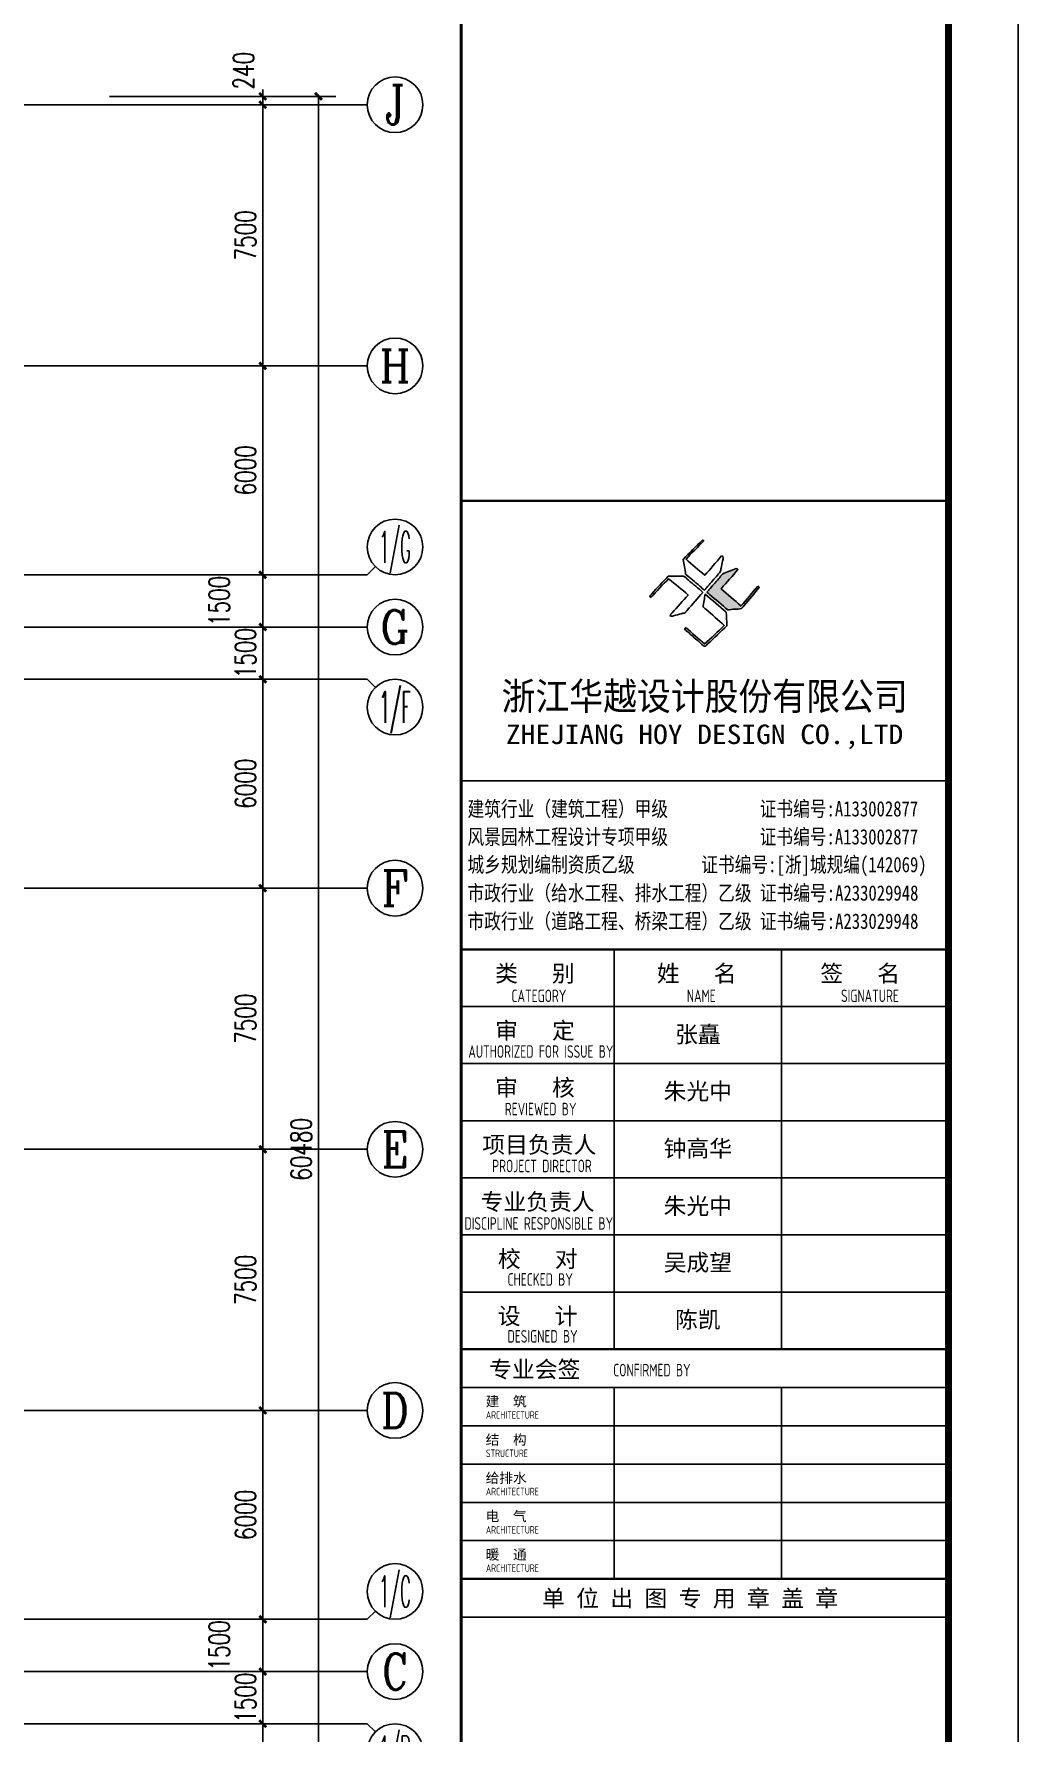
# Model space of a CAD drawing. Extents: x 12811826 to 27008858, y -1172757 to 50528.
# Drawn here: x 13510111 to 13538385, y -531480 to -482709 of the extents above; entities that cross this region are included whole.
import ezdxf
from ezdxf.enums import TextEntityAlignment as Align

# ---------------------------------------------------------------- set-up
doc = ezdxf.new("R2010")
doc.units = 0
doc.header["$LTSCALE"] = 1000
doc.header["$MEASUREMENT"] = 0
doc.linetypes.add('DOTE', pattern=[2.42, 2, -0.2, 0.02, -0.2])
for name, color, linetype in [('AXIS', 3, 'Continuous'), ('AXIS_TEXT', 7, 'Continuous'), ('DOTE', 8, 'DOTE'), ('PUB_TITLE', 4, 'Continuous'), ('TK', 4, 'Continuous')]:
    doc.layers.add(name, color=color, linetype=linetype)
doc.styles.add('-宋体', font='', dxfattribs={"width": 0.8})
doc.styles.add('_TCH_AXIS', font='COMPLEX', dxfattribs={"bigfont": 'GBCBIG'})
doc.styles.add('_TCH_DIM_T3', font='SIMPLEX', dxfattribs={"width": 0.705882, "bigfont": 'GBCBIG'})
doc.styles.add('COMPLEX', font='COMPLEX')
doc.styles.add('HT', font='simhei.ttf', dxfattribs={"width": 0.8})
doc.styles.add('TSSD_REIN', font='tssdeng.shx', dxfattribs={"width": 0.7, "bigfont": 'tssdchn.shx'})
doc.styles.add('图签宋体', font='', dxfattribs={"height": 300})
doc.styles.add('图签黑体', font='simhei.ttf', dxfattribs={"height": 550})
doc.styles.get('-宋体').set_extended_font_data('SimSun')
doc.styles.get('图签宋体').set_extended_font_data('NSimSun')
doc.dimstyles.new('_TCH_ARCH&&200', dxfattribs={"dimtxt": 595, "dimasz": 200, "dimexe": 500, "dimexo": 600, "dimgap": 200, "dimtad": 1, "dimdec": 0, "dimzin": 0, "dimdsep": 46, "dimtxsty": '_TCH_DIM_T3', "dimblk": 'ARCHTICK', "dimcen": 0.09, "dimclrt": 7, "dimazin": 2, "dimtfac": 1, "dimtdec": 0, "dimtix": 1, "dimtmove": 2, "dimatfit": 3, "dimfxl": 0, "dimtolj": 1, "dimtzin": 0, "dimarcsym": 0})

# ---------------------------------------------------------------- blocks, each defined once
blk = doc.blocks.new('_AXISO')
blk.add_circle((0, 0), 0.5)
at = {"layer": 'AXIS_TEXT', "style": 'COMPLEX', "width": 1.041667}
blk.add_attdef('A', text='', height=0.56, dxfattribs=at).set_placement((-0.25, -0.28), (0.25, -0.28), align=Align.FIT)
blk = doc.blocks.new('A$C053D6479')
at = {"layer": 'PUB_TITLE'}
h = blk.add_hatch(color=256, dxfattribs=at)
h.dxf.hatch_style = 1
edge = h.paths.add_edge_path()
edge.add_spline(control_points=[(1026, 827), (1105, 920), (1188, 1008), (1266, 1102)], knot_values=[13, 13, 13, 13, 14, 14, 14, 14], degree=3, periodic=0)
edge.add_spline(control_points=[(1266, 1102), (1258, 1111), (1249, 1119), (1239, 1116)], knot_values=[12, 12, 12, 12, 13, 13, 13, 13], degree=3, periodic=0)
edge.add_spline(control_points=[(1239, 1116), (1210, 1107), (1179, 1092), (1144, 1077)], knot_values=[11, 11, 11, 11, 12, 12, 12, 12], degree=3, periodic=0)
edge.add_spline(control_points=[(1144, 1077), (1109, 1063), (1069, 1053), (1047, 1038)], knot_values=[10, 10, 10, 10, 11, 11, 11, 11], degree=3, periodic=0)
edge.add_spline(control_points=[(1047, 1038), (1028, 1026), (1007, 992), (991, 972)], knot_values=[9, 9, 9, 9, 10, 10, 10, 10], degree=3, periodic=0)
edge.add_spline(control_points=[(991, 972), (942, 913), (899, 868), (849, 810)], knot_values=[8, 8, 8, 8, 9, 9, 9, 9], degree=3, periodic=0)
edge.add_spline(control_points=[(849, 810), (842, 801), (822, 776), (822, 775)], knot_values=[7, 7, 7, 7, 8, 8, 8, 8], degree=3, periodic=0)
edge.add_spline(control_points=[(822, 775), (823, 771), (848, 752), (859, 744)], knot_values=[6, 6, 6, 6, 7, 7, 7, 7], degree=3, periodic=0)
edge.add_spline(control_points=[(859, 744), (949, 670), (1035, 592), (1122, 521)], knot_values=[5, 5, 5, 5, 6, 6, 6, 6], degree=3, periodic=0)
edge.add_spline(control_points=[(1122, 521), (1153, 527), (1185, 530), (1217, 533)], knot_values=[4, 4, 4, 4, 5, 5, 5, 5], degree=3, periodic=0)
edge.add_spline(control_points=[(1217, 533), (1246, 535), (1293, 532), (1316, 542)], knot_values=[3, 3, 3, 3, 4, 4, 4, 4], degree=3, periodic=0)
edge.add_spline(control_points=[(1316, 542), (1327, 547), (1338, 565), (1349, 579)], knot_values=[2, 2, 2, 2, 3, 3, 3, 3], degree=3, periodic=0)
edge.add_spline(control_points=[(1349, 579), (1423, 670), (1507, 759), (1572, 848)], knot_values=[1, 1, 1, 1, 2, 2, 2, 2], degree=3, periodic=0)
edge.add_spline(control_points=[(1572, 848), (1564, 852), (1561, 861), (1551, 862)], knot_values=[0, 0, 0, 0, 1, 1, 1, 1], degree=3, periodic=0)
edge.add_spline(control_points=[(1551, 862), (1469, 769), (1393, 671), (1310, 579)], knot_values=[15, 15, 15, 15, 16, 16, 16, 16], degree=3, periodic=0)
edge.add_spline(control_points=[(1310, 579), (1216, 662), (1118, 742), (1026, 827)], knot_values=[14, 14, 14, 14, 15, 15, 15, 15], degree=3, periodic=0)
at = {"layer": 'TK'}
for points, knots in [([(1031, 1298), (1066, 1286), (1054, 1262), (1045, 1224), (1036, 1188), (1031, 1158), (1024, 1121), (1020, 1104), (1017, 1085), (1012, 1071), (1004, 1052), (976, 1026), (956, 1003), (906, 946), (866, 899), (814, 839), (806, 829), (789, 806), (787, 806), (777, 804), (728, 856), (719, 864), (651, 922), (580, 978), (514, 1036), (509, 1106), (488, 1176), (479, 1247), (570, 1343), (663, 1436), (758, 1526), (764, 1523), (768, 1518), (774, 1515), (693, 1422), (599, 1343), (520, 1249), (607, 1171), (698, 1096), (789, 1021), (874, 1109), (950, 1206), (1031, 1298)], [0, 0, 0, 0, 1, 1, 1, 2, 2, 2, 3, 3, 3, 4, 4, 4, 5, 5, 5, 6, 6, 6, 7, 7, 7, 8, 8, 8, 9, 9, 9, 10, 10, 10, 11, 11, 11, 12, 12, 12, 13, 13, 13, 14, 14, 14, 14]), ([(555, 949), (624, 891), (699, 833), (760, 773), (689, 691), (614, 604), (539, 517), (529, 505), (516, 487), (506, 482), (492, 475), (469, 472), (452, 467), (416, 456), (383, 448), (342, 438), (323, 433), (297, 422), (293, 440), (291, 452), (313, 470), (322, 480), (400, 566), (477, 652), (553, 736), (460, 815), (366, 894), (270, 970), (183, 883), (101, 791), (16, 703), (-18, 714), (9, 735), (28, 755), (103, 838), (192, 930), (266, 1005), (319, 1009), (387, 1005), (442, 1007), (456, 1008), (472, 1011), (485, 1007), (507, 1000), (534, 967), (555, 949)], [0, 0, 0, 0, 1, 1, 1, 2, 2, 2, 3, 3, 3, 4, 4, 4, 5, 5, 5, 6, 6, 6, 7, 7, 7, 8, 8, 8, 9, 9, 9, 10, 10, 10, 11, 11, 11, 12, 12, 12, 13, 13, 13, 14, 14, 14, 15, 15, 15, 15]), ([(1551, 862), (1561, 861), (1564, 852), (1572, 848), (1507, 759), (1423, 670), (1349, 579), (1338, 565), (1327, 547), (1316, 542), (1293, 532), (1246, 535), (1217, 533), (1185, 530), (1153, 527), (1122, 521), (1035, 592), (949, 670), (859, 744), (848, 752), (823, 771), (822, 775), (822, 776), (842, 801), (849, 810), (899, 868), (942, 913), (991, 972), (1007, 992), (1028, 1026), (1047, 1038), (1069, 1053), (1109, 1063), (1144, 1077), (1179, 1092), (1210, 1107), (1239, 1116), (1249, 1119), (1258, 1111), (1266, 1102), (1188, 1008), (1105, 920), (1026, 827), (1118, 742), (1216, 662), (1310, 579), (1393, 671), (1469, 769), (1551, 862)], [0, 0, 0, 0, 1, 1, 1, 2, 2, 2, 3, 3, 3, 4, 4, 4, 5, 5, 5, 6, 6, 6, 7, 7, 7, 8, 8, 8, 9, 9, 9, 10, 10, 10, 11, 11, 11, 12, 12, 12, 13, 13, 13, 14, 14, 14, 15, 15, 15, 16, 16, 16, 16]), ([(1097, 490), (1100, 425), (1106, 361), (1107, 294), (1018, 207), (925, 121), (830, 33), (818, 21), (800, 0), (787, 0), (768, -1), (725, 49), (712, 60), (662, 103), (616, 143), (568, 186), (545, 207), (518, 224), (499, 250), (501, 259), (511, 261), (516, 267), (609, 192), (696, 111), (785, 33), (883, 118), (977, 208), (1070, 298), (992, 373), (892, 456), (803, 534), (791, 544), (768, 561), (766, 569), (761, 588), (776, 634), (780, 655), (785, 690), (788, 721), (795, 746), (897, 661), (998, 576), (1097, 490)], [0, 0, 0, 0, 1, 1, 1, 2, 2, 2, 3, 3, 3, 4, 4, 4, 5, 5, 5, 6, 6, 6, 7, 7, 7, 8, 8, 8, 9, 9, 9, 10, 10, 10, 11, 11, 11, 12, 12, 12, 13, 13, 13, 14, 14, 14, 14])]:
    blk.add_open_spline(points, degree=3, knots=knots, dxfattribs=at)
blk = doc.blocks.new('GeYuanFrame_17072557', base_point=(20.09, 4.53))
at = {"layer": 'PUB_TITLE'}
for points in [[(1013.09, 235.33), (1013.09, 292.73)], [(1037.09, 235.33), (1037.09, 292.73)], [(1013.09, 202.33), (1013.09, 229.83)], [(1037.09, 202.33), (1037.09, 229.83)]]:
    blk.add_lwpolyline(points, dxfattribs=at)
at = {"layer": 'TK'}
for p, q in [((991.09, 316.93), (1061.09, 316.93)), ((991.09, 284.53), (1061.09, 284.53)), ((991.09, 276.33), (1061.09, 276.33)), ((991.09, 268.13), (1061.09, 268.13)), ((991.09, 259.93), (1061.09, 259.93)), ((991.09, 251.73), (1061.09, 251.73)), ((991.09, 243.53), (1061.09, 243.53)), ((991.09, 235.33), (1061.09, 235.33)), ((991.09, 235.33), (1061.09, 235.33))]:
    blk.add_line(p, q, dxfattribs=at)
blk.add_lwpolyline([(20.09, 4.53), (20.09, 598.53), (1071.09, 598.53), (1071.09, 4.53)], close=True, dxfattribs=at)
at = {"layer": 'TK', "const_width": 1}
blk.add_lwpolyline([(45.09, 588.53), (1061.09, 588.53), (1061.09, 14.53), (45.09, 14.53)], close=True, dxfattribs=at)
at = {"layer": 'TK'}
for points, const_width in [([(991.09, 588.53), (991.09, 14.53)], 0.4), ([(991.09, 357.14), (1061.09, 357.14)], 0.35), ([(991.09, 292.73), (1061.09, 292.73)], 0.35), ([(991.09, 292.73), (1061.09, 292.73)], 0.35), ([(991.09, 235.33), (1061.09, 235.33)], 0.35), ([(991.09, 202.33), (1061.09, 202.33)], 0.35)]:
    blk.add_lwpolyline(points, dxfattribs=dict(at, const_width=const_width))
for points in [[(991.09, 292.73), (1061.09, 292.73)], [(991.09, 235.33), (1061.09, 235.33)], [(991.09, 229.83), (1061.09, 229.83)], [(991.09, 224.33), (1061.09, 224.33)], [(991.09, 218.83), (1061.09, 218.83)], [(991.09, 213.33), (1061.09, 213.33)], [(991.09, 207.83), (1061.09, 207.83)], [(991.09, 202.33), (1061.09, 202.33)], [(991.09, 196.83), (1061.09, 196.83)]]:
    blk.add_lwpolyline(points, dxfattribs=at)
at = {"layer": 'PUB_TITLE', "xscale": 0.01000000000021828, "yscale": 0.01000000000021828, "zscale": 0.01}
blk.add_blockref('A$C053D6479', (1018.19, 336.27), dxfattribs=at)
at = {"layer": 'TK'}
for s, height, style, width, p in [('浙江华越设计股份有限公司', 3.96, 'HT', 0.9, (1026.07, 329.16)), ('ZHEJIANG HOY DESIGN CO.,LTD', 2.8, '图签黑体', 1.11, (1026.06, 323.29))]:
    blk.add_text(s, height=height, dxfattribs=dict(at, style=style, width=width)).set_placement(p, align=Align.MIDDLE)
for s, height, style, width, p in [('建筑行业（建筑工程）甲级           证书编号:A133002877', 2.2, '-宋体', 0.8, (992, 311.83)), ('风景园林工程设计专项甲级           证书编号:A133002877', 2.2, '-宋体', 0.8, (992, 307.81)), ('城乡规划编制资质乙级        证书编号:[浙]城规编(142069)', 2.2, '-宋体', 0.8, (992, 303.82)), ('市政行业（给水工程、排水工程）乙级 证书编号:A233029948', 2.2, '-宋体', 0.8, (992, 299.74)), ('市政行业（道路工程、桥梁工程）乙级 证书编号:A233029948', 2.2, '-宋体', 0.8, (992, 295.69)), ('CATEGORY', 1.8, 'TSSD_REIN', 0.7, (998.32, 285.17)), ('NAME', 1.8, 'TSSD_REIN', 0.7, (1023.51, 285.17)), ('SIGNATURE', 1.8, 'TSSD_REIN', 0.7, (1045.66, 285.17)), ('AUTHORIZED FOR ISSUE BY', 1.8, 'TSSD_REIN', 0.7, (992.12, 277.17)), ('REVIEWED BY', 1.8, 'TSSD_REIN', 0.7, (997.36, 268.91)), ('PROJECT DIRECTOR', 1.8, 'TSSD_REIN', 0.7, (995.55, 260.74)), ('DISCIPLINE RESPONSIBLE BY', 1.8, 'TSSD_REIN', 0.7, (991.57, 252.48)), ('CHECKED BY', 1.8, 'TSSD_REIN', 0.7, (997.75, 244.44)), ('DESIGNED BY', 1.8, 'TSSD_REIN', 0.7, (997.76, 236.27)), ('CONFIRMED BY', 1.8, 'TSSD_REIN', 0.7, (1012.94, 231.42)), ('ARCHITECTURE', 1.08, 'TSSD_REIN', 0.7, (994.65, 225.34)), ('STRUCTURE', 1.08, 'TSSD_REIN', 0.7, (994.65, 219.84)), ('ARCHITECTURE', 1.08, 'TSSD_REIN', 0.7, (994.65, 214.34)), ('ARCHITECTURE', 1.08, 'TSSD_REIN', 0.7, (994.65, 208.84)), ('ARCHITECTURE', 1.08, 'TSSD_REIN', 0.7, (994.65, 203.34))]:
    blk.add_text(s, height=height, dxfattribs=dict(at, style=style, width=width)).set_placement(p)
at = {"layer": 'TK', "style": '图签宋体'}
for s, height, p in [('类   别', 2.4, (995.97, 288.09)), ('姓   名', 2.4, (1019.2, 288.09)), ('签   名', 2.4, (1042.68, 288.09)), ('审   定', 2.4, (995.97, 279.89)), ('审   核', 2.4, (995.97, 271.69)), ('项目负责人', 2.4, (994.13, 263.49)), ('专业负责人', 2.4, (993.89, 255.29)), ('校   对', 2.4, (996.38, 247.09)), ('设   计', 2.4, (996.36, 238.89)), ('专业会签', 2.4, (995.12, 231.24)), ('建  筑', 1.44, (994.61, 227.11)), ('结  构', 1.44, (994.61, 221.61)), ('给排水', 1.44, (994.61, 216.11)), ('电  气', 1.44, (994.61, 210.61)), ('暖  通', 1.44, (994.61, 205.11)), ('单 位 出 图 专 用 章 盖 章', 2.4, (1002.72, 198.35))]:
    blk.add_text(s, height=height, dxfattribs=at).set_placement(p)
at = {"layer": 'TK', "char_height": 2.4, "width": 24, "attachment_point": 5, "style": '图签宋体'}
for s, insert in [('张矗', (1025.09, 280.4)), ('朱光中', (1025.09, 272.23)), ('钟高华', (1025.09, 264.03)), ('朱光中', (1025.09, 255.76)), ('吴成望', (1025.09, 247.63)), ('陈凯', (1025.09, 239.43))]:
    blk.add_mtext(s, dxfattribs=dict(at, insert=insert))
blk = doc.blocks.new('_ArchTick')
at = {"color": 0, "linetype": 'ByBlock', "const_width": 0.4}
blk.add_lwpolyline([(-0.5, -0.5), (0.5, 0.5)], dxfattribs=at)
blk = doc.blocks.new('*D347')
at = {"layer": 'AXIS', "color": 0, "lineweight": -2}
for p, q in [((13512285, -484503), (13518785, -484503)), ((13518285, -544983), (13518285, -484503)), ((13512285, -544983), (13518785, -544983))]:
    blk.add_line(p, q, dxfattribs=at)
at = {"layer": 'Defpoints', "color": 0}
for p in [(13511685, -484503), (13518285, -484503), (13511685, -544983)]:
    blk.add_point(p, dxfattribs=at)
at = {"layer": 'AXIS', "color": 0, "lineweight": -2, "xscale": 200, "yscale": 200, "zscale": 200}
for p, rotation in [((13518285, -484503), 90), ((13518285, -544983), 270)]:
    blk.add_blockref('_ArchTick', p, dxfattribs=dict(at, rotation=rotation))
at = {"layer": 'AXIS', "color": 7, "insert": (13517787, -514743), "char_height": 595, "attachment_point": 5, "rotation": 90, "style": '_TCH_DIM_T3'}
blk.add_mtext('\\A1;60480', dxfattribs=at)
blk = doc.blocks.new('*D350')
at = {"layer": 'AXIS', "color": 0, "lineweight": -2}
for p, q in [((13512285, -531243), (13517185, -531243)), ((13516685, -537243), (13516685, -531243)), ((13512285, -537243), (13517185, -537243))]:
    blk.add_line(p, q, dxfattribs=at)
at = {"layer": 'Defpoints', "color": 0}
for p in [(13511685, -531243), (13516685, -531243), (13511685, -537243)]:
    blk.add_point(p, dxfattribs=at)
at = {"layer": 'AXIS', "color": 0, "lineweight": -2, "xscale": 200, "yscale": 200, "zscale": 200}
for p, rotation in [((13516685, -531243), 90), ((13516685, -537243), 270)]:
    blk.add_blockref('_ArchTick', p, dxfattribs=dict(at, rotation=rotation))
at = {"layer": 'AXIS', "color": 7, "insert": (13516187, -534243), "char_height": 595, "attachment_point": 5, "rotation": 90, "style": '_TCH_DIM_T3'}
blk.add_mtext('\\A1;6000', dxfattribs=at)
blk = doc.blocks.new('*D351')
at = {"layer": 'AXIS', "color": 0, "lineweight": -2}
for p, q in [((13516685, -529743), (13516685, -529543)), ((13512285, -529743), (13517185, -529743)), ((13516685, -531243), (13516685, -529743)), ((13512285, -531243), (13517185, -531243)), ((13516685, -531243), (13516685, -531443))]:
    blk.add_line(p, q, dxfattribs=at)
at = {"layer": 'Defpoints', "color": 0}
for p in [(13511685, -529743), (13516685, -529743), (13511685, -531243)]:
    blk.add_point(p, dxfattribs=at)
at = {"layer": 'AXIS', "color": 0, "lineweight": -2, "xscale": 200, "yscale": 200, "zscale": 200}
for p, rotation in [((13516685, -529743), 270), ((13516685, -531243), 90)]:
    blk.add_blockref('_ArchTick', p, dxfattribs=dict(at, rotation=rotation))
at = {"layer": 'AXIS', "color": 7, "insert": (13516187, -530493), "char_height": 595, "attachment_point": 5, "rotation": 90, "style": '_TCH_DIM_T3'}
blk.add_mtext('\\A1;1500', dxfattribs=at)
blk = doc.blocks.new('*D352')
at = {"layer": 'AXIS', "color": 0, "lineweight": -2}
for p, q in [((13512285, -528243), (13517185, -528243)), ((13516685, -529743), (13516685, -528243)), ((13512285, -529743), (13517185, -529743))]:
    blk.add_line(p, q, dxfattribs=at)
at = {"layer": 'Defpoints', "color": 0}
for p in [(13511685, -528243), (13516685, -528243), (13511685, -529743)]:
    blk.add_point(p, dxfattribs=at)
at = {"layer": 'AXIS', "color": 0, "lineweight": -2, "xscale": 200, "yscale": 200, "zscale": 200}
for p, rotation in [((13516685, -528243), 90), ((13516685, -529743), 270)]:
    blk.add_blockref('_ArchTick', p, dxfattribs=dict(at, rotation=rotation))
at = {"layer": 'AXIS', "color": 7, "insert": (13515435, -528993), "char_height": 595, "attachment_point": 5, "rotation": 90, "style": '_TCH_DIM_T3'}
blk.add_mtext('\\A1;1500', dxfattribs=at)
blk = doc.blocks.new('*D353')
at = {"layer": 'AXIS', "color": 0, "lineweight": -2}
for p, q in [((13512285, -522243), (13517185, -522243)), ((13516685, -528243), (13516685, -522243)), ((13512285, -528243), (13517185, -528243))]:
    blk.add_line(p, q, dxfattribs=at)
at = {"layer": 'Defpoints', "color": 0}
for p in [(13511685, -522243), (13516685, -522243), (13511685, -528243)]:
    blk.add_point(p, dxfattribs=at)
at = {"layer": 'AXIS', "color": 0, "lineweight": -2, "xscale": 200, "yscale": 200, "zscale": 200}
for p, rotation in [((13516685, -522243), 90), ((13516685, -528243), 270)]:
    blk.add_blockref('_ArchTick', p, dxfattribs=dict(at, rotation=rotation))
at = {"layer": 'AXIS', "color": 7, "insert": (13516187, -525243), "char_height": 595, "attachment_point": 5, "rotation": 90, "style": '_TCH_DIM_T3'}
blk.add_mtext('\\A1;6000', dxfattribs=at)
blk = doc.blocks.new('*D354')
at = {"layer": 'AXIS', "color": 0, "lineweight": -2}
for p, q in [((13512285, -514743), (13517185, -514743)), ((13516685, -522243), (13516685, -514743)), ((13512285, -522243), (13517185, -522243))]:
    blk.add_line(p, q, dxfattribs=at)
at = {"layer": 'Defpoints', "color": 0}
for p in [(13511685, -514743), (13516685, -514743), (13511685, -522243)]:
    blk.add_point(p, dxfattribs=at)
at = {"layer": 'AXIS', "color": 0, "lineweight": -2, "xscale": 200, "yscale": 200, "zscale": 200}
for p, rotation in [((13516685, -514743), 90), ((13516685, -522243), 270)]:
    blk.add_blockref('_ArchTick', p, dxfattribs=dict(at, rotation=rotation))
at = {"layer": 'AXIS', "color": 7, "insert": (13516187, -518493), "char_height": 595, "attachment_point": 5, "rotation": 90, "style": '_TCH_DIM_T3'}
blk.add_mtext('\\A1;7500', dxfattribs=at)
blk = doc.blocks.new('*D355')
at = {"layer": 'AXIS', "color": 0, "lineweight": -2}
for p, q in [((13512285, -507243), (13517185, -507243)), ((13516685, -514743), (13516685, -507243)), ((13512285, -514743), (13517185, -514743))]:
    blk.add_line(p, q, dxfattribs=at)
at = {"layer": 'Defpoints', "color": 0}
for p in [(13511685, -507243), (13516685, -507243), (13511685, -514743)]:
    blk.add_point(p, dxfattribs=at)
at = {"layer": 'AXIS', "color": 0, "lineweight": -2, "xscale": 200, "yscale": 200, "zscale": 200}
for p, rotation in [((13516685, -507243), 90), ((13516685, -514743), 270)]:
    blk.add_blockref('_ArchTick', p, dxfattribs=dict(at, rotation=rotation))
at = {"layer": 'AXIS', "color": 7, "insert": (13516187, -510993), "char_height": 595, "attachment_point": 5, "rotation": 90, "style": '_TCH_DIM_T3'}
blk.add_mtext('\\A1;7500', dxfattribs=at)
blk = doc.blocks.new('*D356')
at = {"layer": 'AXIS', "color": 0, "lineweight": -2}
for p, q in [((13512285, -501243), (13517185, -501243)), ((13516685, -507243), (13516685, -501243)), ((13512285, -507243), (13517185, -507243))]:
    blk.add_line(p, q, dxfattribs=at)
at = {"layer": 'Defpoints', "color": 0}
for p in [(13511685, -501243), (13516685, -501243), (13511685, -507243)]:
    blk.add_point(p, dxfattribs=at)
at = {"layer": 'AXIS', "color": 0, "lineweight": -2, "xscale": 200, "yscale": 200, "zscale": 200}
for p, rotation in [((13516685, -501243), 90), ((13516685, -507243), 270)]:
    blk.add_blockref('_ArchTick', p, dxfattribs=dict(at, rotation=rotation))
at = {"layer": 'AXIS', "color": 7, "insert": (13516187, -504243), "char_height": 595, "attachment_point": 5, "rotation": 90, "style": '_TCH_DIM_T3'}
blk.add_mtext('\\A1;6000', dxfattribs=at)
blk = doc.blocks.new('*D357')
at = {"layer": 'AXIS', "color": 0, "lineweight": -2}
for p, q in [((13512285, -499743), (13517185, -499743)), ((13516685, -499743), (13516685, -499543)), ((13516685, -501243), (13516685, -499743)), ((13512285, -501243), (13517185, -501243)), ((13516685, -501243), (13516685, -501443))]:
    blk.add_line(p, q, dxfattribs=at)
at = {"layer": 'Defpoints', "color": 0}
for p in [(13511685, -499743), (13516685, -499743), (13511685, -501243)]:
    blk.add_point(p, dxfattribs=at)
at = {"layer": 'AXIS', "color": 0, "lineweight": -2, "xscale": 200, "yscale": 200, "zscale": 200}
for p, rotation in [((13516685, -499743), 270), ((13516685, -501243), 90)]:
    blk.add_blockref('_ArchTick', p, dxfattribs=dict(at, rotation=rotation))
at = {"layer": 'AXIS', "color": 7, "insert": (13516187, -500493), "char_height": 595, "attachment_point": 5, "rotation": 90, "style": '_TCH_DIM_T3'}
blk.add_mtext('\\A1;1500', dxfattribs=at)
blk = doc.blocks.new('*D358')
at = {"layer": 'AXIS', "color": 0, "lineweight": -2}
for p, q in [((13512285, -498243), (13517185, -498243)), ((13516685, -499743), (13516685, -498243)), ((13512285, -499743), (13517185, -499743))]:
    blk.add_line(p, q, dxfattribs=at)
at = {"layer": 'Defpoints', "color": 0}
for p in [(13511685, -498243), (13516685, -498243), (13511685, -499743)]:
    blk.add_point(p, dxfattribs=at)
at = {"layer": 'AXIS', "color": 0, "lineweight": -2, "xscale": 200, "yscale": 200, "zscale": 200}
for p, rotation in [((13516685, -498243), 90), ((13516685, -499743), 270)]:
    blk.add_blockref('_ArchTick', p, dxfattribs=dict(at, rotation=rotation))
at = {"layer": 'AXIS', "color": 7, "insert": (13515435, -498993), "char_height": 595, "attachment_point": 5, "rotation": 90, "style": '_TCH_DIM_T3'}
blk.add_mtext('\\A1;1500', dxfattribs=at)
blk = doc.blocks.new('*D359')
at = {"layer": 'AXIS', "color": 0, "lineweight": -2}
for p, q in [((13512285, -492243), (13517185, -492243)), ((13516685, -498243), (13516685, -492243)), ((13512285, -498243), (13517185, -498243))]:
    blk.add_line(p, q, dxfattribs=at)
at = {"layer": 'Defpoints', "color": 0}
for p in [(13511685, -492243), (13516685, -492243), (13511685, -498243)]:
    blk.add_point(p, dxfattribs=at)
at = {"layer": 'AXIS', "color": 0, "lineweight": -2, "xscale": 200, "yscale": 200, "zscale": 200}
for p, rotation in [((13516685, -492243), 90), ((13516685, -498243), 270)]:
    blk.add_blockref('_ArchTick', p, dxfattribs=dict(at, rotation=rotation))
at = {"layer": 'AXIS', "color": 7, "insert": (13516187, -495243), "char_height": 595, "attachment_point": 5, "rotation": 90, "style": '_TCH_DIM_T3'}
blk.add_mtext('\\A1;6000', dxfattribs=at)
blk = doc.blocks.new('*D360')
at = {"layer": 'AXIS', "color": 0, "lineweight": -2}
for p, q in [((13512285, -484743), (13517185, -484743)), ((13516685, -492243), (13516685, -484743)), ((13512285, -492243), (13517185, -492243))]:
    blk.add_line(p, q, dxfattribs=at)
at = {"layer": 'Defpoints', "color": 0}
for p in [(13511685, -484743), (13516685, -484743), (13511685, -492243)]:
    blk.add_point(p, dxfattribs=at)
at = {"layer": 'AXIS', "color": 0, "lineweight": -2, "xscale": 200, "yscale": 200, "zscale": 200}
for p, rotation in [((13516685, -484743), 90), ((13516685, -492243), 270)]:
    blk.add_blockref('_ArchTick', p, dxfattribs=dict(at, rotation=rotation))
at = {"layer": 'AXIS', "color": 7, "insert": (13516187, -488493), "char_height": 595, "attachment_point": 5, "rotation": 90, "style": '_TCH_DIM_T3'}
blk.add_mtext('\\A1;7500', dxfattribs=at)
blk = doc.blocks.new('*D361')
at = {"layer": 'AXIS', "color": 0, "lineweight": -2}
for p, q in [((13512285, -484503), (13517185, -484503)), ((13512285, -484743), (13517185, -484743)), ((13516685, -484503), (13516685, -484303)), ((13516685, -484743), (13516685, -484503)), ((13516685, -484743), (13516685, -484943))]:
    blk.add_line(p, q, dxfattribs=at)
at = {"layer": 'Defpoints', "color": 0}
for p in [(13511685, -484503), (13511685, -484743), (13516685, -484503)]:
    blk.add_point(p, dxfattribs=at)
at = {"layer": 'AXIS', "color": 0, "lineweight": -2, "xscale": 200, "yscale": 200, "zscale": 200}
for p, rotation in [((13516685, -484503), 270), ((13516685, -484743), 90)]:
    blk.add_blockref('_ArchTick', p, dxfattribs=dict(at, rotation=rotation))
at = {"layer": 'AXIS', "color": 7, "insert": (13516135, -483763), "char_height": 595, "attachment_point": 5, "rotation": 90, "style": '_TCH_DIM_T3'}
blk.add_mtext('\\A1;240', dxfattribs=at)

msp = doc.modelspace()

# ---------------------------------------------------------------- linework, layer by layer
at = {"layer": 'AXIS'}
for p, q in [((13511684.8, -484743.1), (13519684.8, -484743.1)), ((13511684.8, -492243.1), (13519684.8, -492243.1)), ((13511684.8, -498243.1), (13519684.8, -498243.1)), ((13519919.2, -498008.8), (13519684.8, -498243.1)), ((13511684.8, -499743.1), (13519684.8, -499743.1)), ((13511684.8, -501243.1), (13519684.8, -501243.1)), ((13519919.2, -501477.4), (13519684.8, -501243.1)), ((13511684.8, -507243.1), (13519684.8, -507243.1)), ((13511684.8, -514743.1), (13519684.8, -514743.1)), ((13511684.8, -522243.1), (13519684.8, -522243.1)), ((13519919.2, -528008.8), (13519684.8, -528243.1)), ((13511684.8, -528243.1), (13519684.8, -528243.1)), ((13511684.8, -529743.1), (13519684.8, -529743.1)), ((13511684.8, -531243.1), (13519684.8, -531243.1)), ((13519919.2, -531477.4), (13519684.8, -531243.1))]:
    msp.add_line(p, q, dxfattribs=at)
at = {"layer": 'DOTE'}
for p, q in [((13511684.8, -484743.1), (13343884.8, -484743.1)), ((13511684.8, -492243.1), (13343884.8, -492243.1)), ((13511684.8, -498243.1), (13343884.8, -498243.1)), ((13511684.8, -499743.1), (13343884.8, -499743.1)), ((13511684.8, -501243.1), (13343884.8, -501243.1)), ((13511684.8, -507243.1), (13343884.8, -507243.1)), ((13511684.8, -514743.1), (13343884.8, -514743.1)), ((13511684.8, -522243.1), (13343884.8, -522243.1)), ((13511684.8, -528243.1), (13343884.8, -528243.1)), ((13511684.8, -529743.1), (13343884.8, -529743.1)), ((13511684.8, -531243.1), (13343884.8, -531243.1))]:
    msp.add_line(p, q, dxfattribs=at)

# ---------------------------------------------------------------- block references
at = {"color": 8, "xscale": 200, "yscale": 200, "zscale": 200}
msp.add_blockref('GeYuanFrame_17072557', (13328184.8, -566643.1), dxfattribs=at)
at = {"layer": 'AXIS'}
ref = msp.add_blockref('_AXISO', (13520484.8, -484743.1), dxfattribs=dict(at, xscale=1600, yscale=1600, zscale=1600))
ref.add_attrib('A', 'J', dxfattribs={"layer": 'AXIS_TEXT', "ltscale": 0.5, "height": 1133.9, "style": '_TCH_AXIS'}).set_placement((13520187.9, -485310), (13520781.8, -485310), align=Align.FIT)
ref = msp.add_blockref('_AXISO', (13520484.8, -492243.1), dxfattribs=dict(at, xscale=1600, yscale=1600, zscale=1600))
ref.add_attrib('A', 'H', dxfattribs={"layer": 'AXIS_TEXT', "ltscale": 0.5, "height": 926.9, "style": '_TCH_AXIS'}).set_placement((13520043.5, -492706.5), (13520926.2, -492706.5), align=Align.FIT)
ref = msp.add_blockref('_AXISO', (13520484.8, -497443.1), dxfattribs=dict(at, xscale=1600, yscale=1600, zscale=1600))
ref.add_attrib('A', '1/G', dxfattribs={"layer": 'AXIS_TEXT', "ltscale": 0.5, "height": 905.1, "style": '_TCH_AXIS', "width": 0.381818}).set_placement((13520032.3, -497895.6), (13520937.4, -497895.6), align=Align.FIT)
ref = msp.add_blockref('_AXISO', (13520484.8, -499743.1), dxfattribs=dict(at, xscale=1600, yscale=1600, zscale=1600))
ref.add_attrib('A', 'G', dxfattribs={"layer": 'AXIS_TEXT', "ltscale": 0.5, "height": 971.8, "style": '_TCH_AXIS'}).set_placement((13520068.3, -500229), (13520901.4, -500229), align=Align.FIT)
ref = msp.add_blockref('_AXISO', (13520484.8, -502043.1), dxfattribs=dict(at, xscale=1600, yscale=1600, zscale=1600))
ref.add_attrib('A', '1/F', dxfattribs={"layer": 'AXIS_TEXT', "ltscale": 0.5, "height": 905.1, "style": '_TCH_AXIS', "width": 0.396226}).set_placement((13520032.3, -502495.6), (13520937.4, -502495.6), align=Align.FIT)
ref = msp.add_blockref('_AXISO', (13520484.8, -507243.1), dxfattribs=dict(at, xscale=1600, yscale=1600, zscale=1600))
ref.add_attrib('A', 'F', dxfattribs={"layer": 'AXIS_TEXT', "ltscale": 0.5, "height": 1018.2, "style": '_TCH_AXIS'}).set_placement((13520097, -507752.1), (13520872.7, -507752.1), align=Align.FIT)
ref = msp.add_blockref('_AXISO', (13520484.8, -514743.1), dxfattribs=dict(at, xscale=1600, yscale=1600, zscale=1600))
ref.add_attrib('A', 'E', dxfattribs={"layer": 'AXIS_TEXT', "ltscale": 0.5, "height": 1018.2, "style": '_TCH_AXIS'}).set_placement((13520097, -515252.1), (13520872.7, -515252.1), align=Align.FIT)
ref = msp.add_blockref('_AXISO', (13520484.8, -522243.1), dxfattribs=dict(at, xscale=1600, yscale=1600, zscale=1600))
ref.add_attrib('A', 'D', dxfattribs={"layer": 'AXIS_TEXT', "ltscale": 0.5, "height": 994.9, "style": '_TCH_AXIS'}).set_placement((13520082.2, -522740.5), (13520887.5, -522740.5), align=Align.FIT)
ref = msp.add_blockref('_AXISO', (13520484.8, -527443.1), dxfattribs=dict(at, xscale=1600, yscale=1600, zscale=1600))
ref.add_attrib('A', '1/C', dxfattribs={"layer": 'AXIS_TEXT', "ltscale": 0.5, "height": 905.1, "style": '_TCH_AXIS', "width": 0.403846}).set_placement((13520032.3, -527895.6), (13520937.4, -527895.6), align=Align.FIT)
ref = msp.add_blockref('_AXISO', (13520484.8, -529743.1), dxfattribs=dict(at, xscale=1600, yscale=1600, zscale=1600))
ref.add_attrib('A', 'C', dxfattribs={"layer": 'AXIS_TEXT', "ltscale": 0.5, "height": 1041.6, "style": '_TCH_AXIS'}).set_placement((13520112.9, -530263.9), (13520856.8, -530263.9), align=Align.FIT)
ref = msp.add_blockref('_AXISO', (13520484.8, -532043.1), dxfattribs=dict(at, xscale=1600, yscale=1600, zscale=1600))
ref.add_attrib('A', '1/B', dxfattribs={"layer": 'AXIS_TEXT', "ltscale": 0.5, "height": 905.1, "style": '_TCH_AXIS', "width": 0.388889}).set_placement((13520032.3, -532495.6), (13520937.4, -532495.6), align=Align.FIT)

# ---------------------------------------------------------------- dimensions: what is measured, and where the dimension line sits
for base, p1, p2, text, picture, middle in [((13516684.8, -484503.1), (13511684.8, -484743.1), (13511684.8, -484503.1), '240', '*D361', (13516134.8, -483763.1)), ((13516684.8, -498243.1), (13511684.8, -499743.1), (13511684.8, -498243.1), '1500', '*D358', (13515434.8, -498993.1)), ((13516684.8, -528243.1), (13511684.8, -529743.1), (13511684.8, -528243.1), '1500', '*D352', (13515434.8, -528993.1))]:
    dim = msp.add_linear_dim(base=base, p1=p1, p2=p2, angle=90, text=text, dimstyle='_TCH_ARCH&&200', dxfattribs=at)
    dim.commit()
    dim.dimension.update_dxf_attribs({"geometry": picture, "text_midpoint": middle, "dimtype": 161})
for p1, p2, distance, text, picture, middle in [((13511684.8, -544983.1), (13511684.8, -484503.1), -6600, '60480', '*D347', (13517787.3, -514743.1)), ((13511684.8, -492243.1), (13511684.8, -484743.1), -5000, '7500', '*D360', (13516187.3, -488493.1)), ((13511684.8, -498243.1), (13511684.8, -492243.1), -5000, '6000', '*D359', (13516187.3, -495243.1)), ((13511684.8, -501243.1), (13511684.8, -499743.1), -5000, '1500', '*D357', (13516187.3, -500493.1)), ((13511684.8, -507243.1), (13511684.8, -501243.1), -5000, '6000', '*D356', (13516187.3, -504243.1)), ((13511684.8, -514743.1), (13511684.8, -507243.1), -5000, '7500', '*D355', (13516187.3, -510993.1)), ((13511684.8, -522243.1), (13511684.8, -514743.1), -5000, '7500', '*D354', (13516187.3, -518493.1)), ((13511684.8, -528243.1), (13511684.8, -522243.1), -5000, '6000', '*D353', (13516187.3, -525243.1)), ((13511684.8, -531243.1), (13511684.8, -529743.1), -5000, '1500', '*D351', (13516187.3, -530493.1)), ((13511684.8, -537243.1), (13511684.8, -531243.1), -5000, '6000', '*D350', (13516187.3, -534243.1))]:
    dim = msp.add_aligned_dim(p1=p1, p2=p2, distance=distance, text=text, dimstyle='_TCH_ARCH&&200', dxfattribs=at)
    dim.commit()
    dim.dimension.update_dxf_attribs({"geometry": picture, "text_midpoint": middle})

doc.saveas('drawing.dxf')
